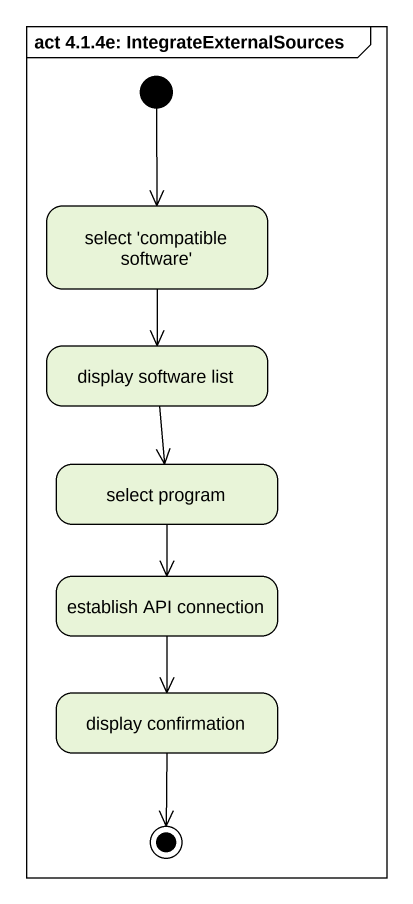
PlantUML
@startuml
mainframe act 4.1.4e: IntegrateExternalSources
hide empty description
state "select 'compatible software'" as select_compatible_software
state "display software list" as display_software_list
state "select program" as select_program
state "establish API connection" as establish_API_connection
state "display confirmation" as display_confirmation
[*] --> select_compatible_software
select_compatible_software --> display_software_list
display_software_list --> select_program
select_program --> establish_API_connection
establish_API_connection --> display_confirmation
display_confirmation --> [*]
@enduml
